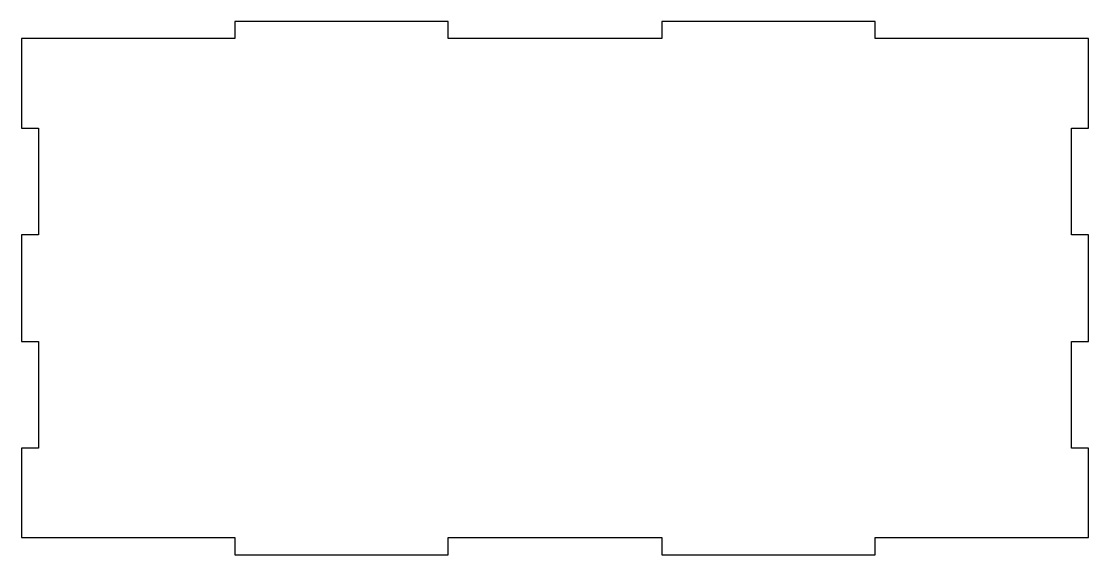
# Model space of a CAD drawing. Header units: millimetres. Extents: x 0 to 200, y 0 to 100.
import ezdxf

# ---------------------------------------------------------------- set-up
doc = ezdxf.new("R2010")
doc.units = ezdxf.units.MM
doc.layers.get('0').update_dxf_attribs({"linetype": 'CONTINUOUS'})

msp = doc.modelspace()

# ---------------------------------------------------------------- linework, layer by layer
msp.add_lwpolyline([(160, 3.2), (200, 3.2), (200, 20), (196.8, 20), (196.8, 40), (200, 40), (200, 60), (196.8, 60), (196.8, 80), (200, 80), (200, 96.8), (160, 96.8), (160, 100), (120, 100), (120, 96.8), (80, 96.8), (80, 100), (40, 100), (40, 96.8), (0, 96.8), (0, 80), (3.2, 80), (3.2, 60), (0, 60), (0, 40), (3.2, 40), (3.2, 20), (0, 20), (0, 3.2), (40, 3.2), (40, 0), (80, 0), (80, 3.2), (120, 3.2), (120, 0), (160, 0)], close=True)

doc.saveas('drawing.dxf')
